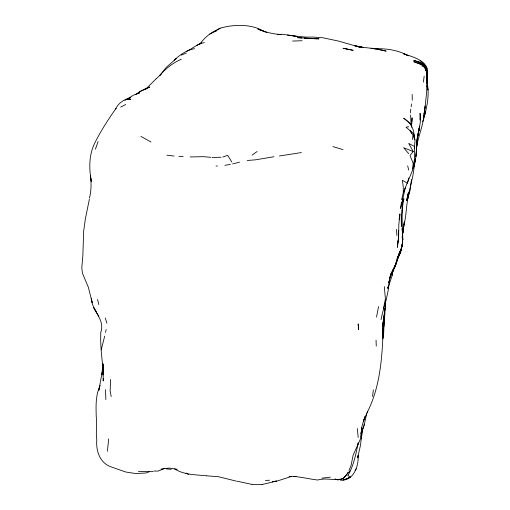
<?xml version="1.0" encoding="UTF-8"?>
<svg xmlns="http://www.w3.org/2000/svg" width="510" height="510" viewBox="0 0 510 510"><rect width="100%" height="100%" fill="white"/><g stroke="black" fill="none" stroke-linecap="round" stroke-linejoin="round"><path stroke-width="0.76" d="M100.801 332.941C100.189 346.041 102.064 358.976 103.358 371.93L103.033 364.166L103.224 381.021L103.275 378.739M385.84 299.478L385.356 307.275M401.23 215.367L401.37 226.408L401.44 217.337L402.887 198.996M110.644 379.395L110.141 390.845L111.186 396.582M398.68 236.525L397.309 247.401L398.495 239.215M413.871 136.584C414.732 128.985 409.849 121.998 403.652 118.18L411.066 124.255L410.607 115.043M416.383 147.122L417.033 144.151L416.555 147.651L417.091 142.131L415.937 156.455L416.345 153.37L416.574 147.664L415.937 156.455L413.916 166.891M383.928 326.636L384.164 320.669L383.692 332.896L382.825 338.94M416.345 153.37L416.574 147.664L416.434 150.329M413.89 136.731L413.992 134.506L414.993 140.919L414.432 147.766M373.333 389.857L372.568 396.493M410.505 112.908L410.703 109.267M384.126 321.478L384.457 315.83L383.781 320.203L384.068 317.105M383.169 330.327L382.729 338.175L384.648 312.298M383.259 328.873L383.443 325.96L383.259 329.033M383.169 330.423C382.111 358.122 380.122 386.861 367.404 412.029L367.793 411.238L363.228 421.502L365.122 416.415L362.17 425.499L360.188 439.531L353.111 455.277L351.014 465.732L349.012 470.411M424.581 110.715L424.824 107.208M107.412 451.273L108.675 438.874M385.649 304.852L382.532 326.394L384.565 312.394M402.109 205.281L402.269 203.082M412.571 139.517L412.902 134.869L410.085 130.662L411.557 133.397M411.844 121.622L412.118 117.816L411.564 127.27M419.959 120.009L420.049 113.233C421.936 123.917 416.995 133.875 416.625 144.387C415.42 145.235 421.432 117.625 417.709 136.655L419.577 126.059L418.812 130.93L419.194 128.055M427.106 76.436C430.969 61.525 414.311 57.311 403.652 53.837L408.363 55.8C397.857 49.929 385.949 48.335 374.111 48.769L378.388 49.202L371.012 48.195M362.419 428.986L360.487 445.192L357.65 457.897L358.179 455.239C358.791 466.14 353.704 481.198 340.349 480.159M361.469 438.791L362.075 431.275L363.738 426.405M424.384 112.085C423.606 124.07 418.742 135.277 416.421 146.976M424.588 109.733L424.785 107.38M427.106 75.862C427.998 70.131 425.047 63.846 420.144 60.671M384.782 310.188L384.922 308.601M423.364 82.148L424.173 76.2M384.922 308.518L384.91 314.402L383.807 320.235M378.567 306.599L376.501 317.073M412.258 100.228L412.163 94.452M424.454 112.187L423.988 116.796L426.704 91.889L426.864 74.294L427.074 83.71L427.52 73.918L427.425 72.241L424.122 64.209L426.959 68.404L424.339 65.427M361.322 430.006L361.571 427.654M398.418 238.878L398.081 242.014L398.495 239.177M100.725 332.603C105.557 319.196 91.762 310.87 91.309 298.286L92.195 302.526L88.345 287.245L82.416 273.162L81.804 267.68L82.869 255.395L83.614 231.623L85.355 218.949L89.397 199.117M393.019 269.93L392.286 275.132L387.734 288.552M401.434 202.164L400.586 208.45L405.31 187.839L403.327 192.531L401.606 199.735M392.286 275.132L392.961 270.204M102.956 363.732L101.834 374.385L102.089 372.663L98.889 390.188L99.628 387.466M363.911 425.716L364.134 424.161M402.173 210.573L402.333 209.457M103.262 372.829L102.937 375.016L103.281 372.714M389.175 281.055C388.786 294.455 383.463 306.688 381.034 319.693M399.094 219.262L399.916 213.9L398.826 224.68L398.603 238.916L398.578 230.66M383.781 320.223L384.457 315.83M414.349 147.989L414.585 146.517L408.708 143.399L413.234 151.572L409.995 155.537L413.145 163.187L412.666 170.008L403.327 192.531L403.251 186.647L402.352 180.298L407.464 183.249L408.708 178.035M389.175 280.825L388.83 282.961L391.355 273.143L390.328 275.757M412.89 168.88L414.611 158.202L414.585 146.517M424.524 109.746L425.149 105.94M411.124 106.718L411.583 103.938M411.506 179.648L409.925 190.504L407.107 200.551L409.925 190.504M424.632 109.019L424.894 107.482M424.09 114.081L424.307 112.748M408.516 192.194L406.7 200.309L408.542 192.436L407.624 196.261L409.613 190.326L412.87 175.727L415.452 158.686L413.954 166.158M402.109 237.698L404.398 221.461L402.875 233.108L403.652 225.401L403.187 227.46C406.591 217.177 405.896 206.219 408.446 195.783L407.107 200.551M384.744 310.38L385.075 308.69M105.525 332.412L106.144 329.479M424.059 113.647L424.377 112.162M366.817 413.049L364.044 425.64M423.498 117.077L423.746 115.968M398.304 256.39L397.405 260.508L394.434 268.062L399.215 253.629L397.169 258.991L400.841 249.441L396.901 259.329M357.414 446.091L358.179 442.827M104.671 336.16L101.235 349.815M358.179 443.343C355.827 454.346 353.698 465.451 348.069 475.345M383.443 308.741L385.407 298.879L384.31 286.575M400.752 250.263L399.987 253.183L400.771 250.251M89.448 198.02C91.398 190.683 91.398 182.746 90.366 175.293L91.36 181.624C89.014 168.918 88.797 155.633 94.446 143.686C100.559 131.338 108.107 119.62 116.05 108.356L115.63 108.942C118.562 102.739 124.338 99.303 130.789 97.691L128.654 98.71M387.9 287.959L388.492 285.855L387.919 287.876M361.819 432.327L362.106 431.294M95.421 149.156L98.098 141.576M389.391 279.078L390.061 276.987M100.189 385.433C95.427 395.275 95.957 406.247 96.25 416.874C97.34 424.53 95.568 432.219 96.792 439.9C95.842 450.668 99.781 462.863 110.842 466.797L125.74 472.011L135.845 473.548L145.949 472.987L149.143 471.712L153.102 471.571M422.624 121.68L424.269 117.102L425.225 111.817L424.263 116.643C427.406 105.411 429.541 93.834 427.029 82.225M402.677 202.196L403.894 198.696C401.313 209.852 402.345 221.467 402.384 232.828L402.141 228.601C403.474 238.986 402.855 249.894 397.354 259.099L401.332 249.728L396.595 260.98M389.914 277.312L392.802 270.064M398.38 256.103L397.233 259.029L398.845 254.955M398.96 254.637L400.395 250.977M390.526 275.298L395.868 264.072L394.128 268.91L390.239 275.878L393.548 269.854L389.761 277.561M390.335 275.763L395.868 264.072L390.386 275.751M363.84 426.462L360.787 433.353M395.377 263.868L396.289 261.7M348.069 472.094L346.545 474.823L343.064 478.648C334.84 481.045 326.158 477.462 317.755 480.012C309.717 479.126 301.965 477.111 293.932 476.442M355.056 470.564L356.311 468.792M335.166 479.107L337.964 479.872L343.153 478.539L349.975 470.966M199.869 44.223C204.816 36.93 211.905 31.658 220.192 28.452M194.565 48.66C186.705 50.063 179.832 54.761 174.197 60.244L176.269 58.561L166.292 67.346L159.904 75.327C165.826 68.493 172.954 62.826 181.318 59.262M215.8 31.046L219.797 28.222L226.956 26.52C239.885 24.442 253.272 24.818 264.811 31.767M156.054 78.884L161.109 74.205M155.907 79.024L145.949 88.918L149.781 86.987L143.96 89.467L138.898 92.374M252.061 155.161L257.116 151.502M196.477 45.613L201.533 42.751M124.944 100.362L133.582 95.141L139.663 92.814L135.845 94.312L140.894 90.959L145.949 89.167M186.373 51.414C192.576 48.743 197.434 43.579 204.344 42.642M120.685 107.119L125.74 104.493M209.725 34.074L216.693 30.753M347.928 475.62L350.51 477.111L344.881 479.7L343.153 478.539M181.318 55.125L186.373 53.04M343.02 480.139L350.51 477.111M164.15 468.709L158.119 471.061L153.892 471.055M222.774 157.112L227.664 155.295L231.852 162.072M143.96 89.467L145.286 89.097M291.044 476.589L277.325 480.981L272.276 481.784L276.509 481.07L262.223 484.487M232.56 163.952L239.534 162.148M301.397 152.566L279.41 155.996M224.833 165.329L230.373 164.398M408.708 126.754L405.998 127.181L413.763 133.709M273.985 156.723L255.688 159.802L247.229 160.497M330.353 477.143L321.995 478.157M161.109 468.99L169.294 468.059L177.244 469.302M265.455 480.522L269.541 480.203M216.03 166.075L217.502 165.992M292.568 41.061L302.079 40.724M212.154 157.411L220.983 157.271M289.068 476.646L296.023 476.582M190.109 156.946L203.311 156.678L210.968 157.322M252.106 484.43L262.095 484.5M309.812 38.556L319.03 38.837L297.54 37.657L301.901 38.014M308.314 38.486L316.665 38.728M149.143 471.712L138.414 471.355M174.465 468.83C184.346 475.071 195.419 474.612 206.588 475.824M206.799 475.824L218.471 476.729L236.111 481.083M178.921 156.328L183.192 156.627M304.865 38.244L307.09 38.422L304.84 38.205M266.787 32.512L257.862 29.108C265.264 31.939 273.035 34.31 281.023 34.399L277.325 34.667L282.381 34.266L293.887 35.993L305.962 37.128L312.7 37.058L322.804 37.759L337.964 40.953L353.124 45.256L363.228 47.513L354.864 45.849L362.368 47.347L358.179 46.799L373.333 48.507M166.164 468.856L171.213 469.353M304.757 38.212L307.645 38.505M166.885 155.212L174.088 156.054M293.887 35.993L297.54 36.561L287.436 34.967M236.901 481.172L251.972 484.404M335.076 479.075L337.964 479.872M332.909 146.6L343.02 149.64M413.234 151.572L403.652 147.721L408.708 153.657M140.894 136.412L151.005 141.99M185.991 473.006L188.541 474.453M421.681 65.618L423.867 66.963M421.101 63.973L418.812 61.825L413.763 60.352L423.867 64.069L418.812 61.825L423.867 65.854L426.245 68.818L427.399 78.062L426.245 68.818L422.815 65.586M96.033 311.973L93.655 307.517L98.653 316.296M413.776 137.502L414.885 139.555L413.763 135.851M105.239 317.998L106.921 323.193M407.694 165.877L408.708 170.098M97.563 299.427L98.774 304.559M358.179 437.459L357.351 428.547M427.099 85.674L427.38 87.133M427.661 88.587L427.947 90.047L427.214 85.763L427.252 87.197M425.805 70.782L425.544 69.22L423.867 65.854L418.219 61.78L423.867 65.854L426.774 71.872L425.544 69.22L426.43 71.668L426.959 77.813L426.577 75.467M396.429 229.392L396.933 235.518M103.243 369.361L103.358 371.93M105.525 389.634L105.87 399.655M376.042 340.151L376.265 346.111M382.991 326.661L382.596 333.24L383.418 321.096L384.285 315.735L382.991 326.661M402.747 238.871L402.09 246.132L402.747 238.871M402.377 244.494L399.885 253.24L402.377 244.494M402.269 244.43L401.708 246.61L402.269 244.43M130.369 99.603L125.74 99.641L130.789 99.609L130.369 99.603M378.388 49.336L377.323 49.151L386.14 51.127L378.388 49.336M346.704 48.979L343.02 48.259L353.124 50.318L346.704 48.979M418.812 63.514L413.763 61.678L422.739 65.006L418.812 63.514M358.568 329.607L358.179 324.003L358.568 329.607M402.741 239.923L402.492 234.237L402.741 239.923"/></g></svg>
